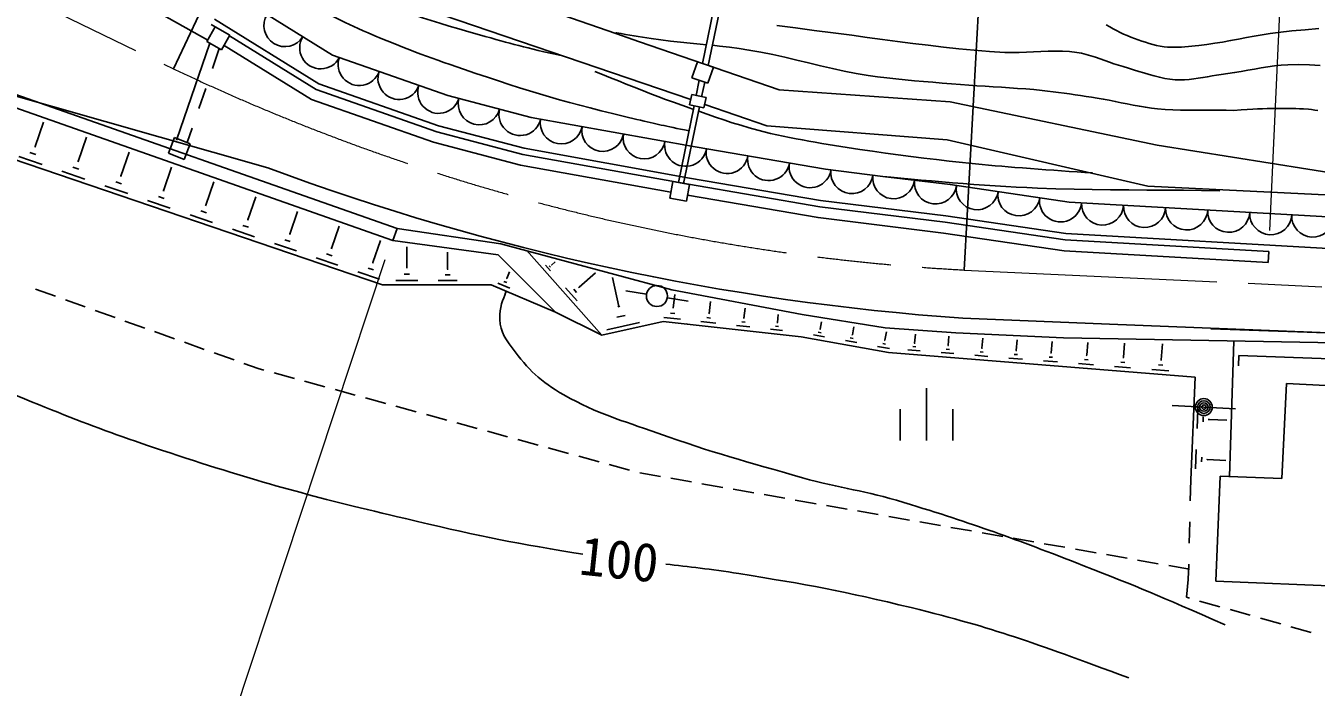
# Model space of a CAD drawing. Units: millimetres, scale not verified. Extents: x 40000 to 680000, y 20000 to 380000.
# Drawn here: x 380800 to 442071, y 260466 to 291870 of the extents above; entities that cross this region are included whole.
import ezdxf
from ezdxf.enums import TextEntityAlignment as Align

# ---------------------------------------------------------------- set-up
doc = ezdxf.new("R2010")
doc.units = ezdxf.units.MM
doc.header["$LTSCALE"] = 1000
doc.linetypes.add('CHAIN', pattern=[18.5, 12, -1.5, 3.5, -1.5])
for name, color, linetype, lineweight in [('M-BGD', 7, 'Continuous', 25), ('M-BMK', 2, 'CHAIN', 13), ('M-STR-HTXT', 7, 'Continuous', 13)]:
    doc.layers.add(name, color=color, linetype=linetype, lineweight=lineweight)
doc.styles.add('ＭＳ ゴシック', font='')
doc.styles.get('ＭＳ ゴシック').set_extended_font_data('MS Gothic')

msp = doc.modelspace()

# ---------------------------------------------------------------- linework, layer by layer
at = {"layer": 'M-BGD'}
for p, q in [((387805, 289832), (400696, 316921)), ((425361, 280275), (426986, 310231)), ((385065, 293648), (389440, 291193)), ((408815, 291499), (401727, 293971)), ((390554, 293463), (395366, 290478)), ((413581, 293271), (412936, 290076)), ((413866, 293179), (413200, 289985)), ((407920, 289893), (400623, 292377)), ((389791, 291818), (389399, 291121)), ((389605, 291934), (389791, 291818)), ((389763, 292189), (394714, 289117)), ((390489, 291427), (389791, 291818)), ((389533, 291046), (387952, 286446)), ((390097, 290729), (389399, 291121)), ((390489, 291427), (390097, 290729)), ((409938, 291107), (408815, 291499)), ((409938, 291107), (416578, 288824)), ((389987, 290791), (389664, 289845)), ((395366, 290478), (400838, 288561)), ((398430, 282243), (375303, 290372)), ((409353, 289405), (407920, 289893)), ((412690, 290161), (412430, 289404)), ((413446, 289901), (412690, 290161)), ((413446, 289901), (413186, 289144)), ((398231, 281677), (376631, 289269)), ((409353, 289405), (412370, 288367)), ((413186, 289144), (412430, 289404)), ((412776, 289285), (412630, 288559)), ((379433, 288777), (392299, 285121)), ((389342, 288898), (389019, 287951)), ((394714, 289117), (400399, 287125)), ((412419, 288603), (412317, 288113)), ((413104, 288460), (412419, 288603)), ((413035, 289196), (412891, 288504)), ((416578, 288824), (424693, 288258)), ((400838, 288561), (404790, 287520)), ((412531, 288068), (411797, 284429)), ((412788, 288015), (412031, 284387)), ((412317, 288113), (413002, 287970)), ((413002, 287970), (413104, 288460)), ((413037, 288138), (415992, 287121)), ((434522, 286196), (424693, 288258)), ((404790, 287520), (412582, 286117)), ((381245, 286134), (381640, 287297)), ((388697, 287005), (388465, 286325)), ((400399, 287125), (404466, 286054)), ((415992, 287121), (424555, 286463)), ((397744, 279575), (377075, 286601)), ((381210, 286146), (381279, 286123)), ((383286, 285433), (383676, 286581)), ((387861, 286562), (387569, 285817)), ((388606, 286270), (387861, 286562)), ((388606, 286270), (388314, 285525)), ((424555, 286463), (434069, 284248)), ((434522, 286196), (445329, 284487)), ((380467, 285659), (381572, 285284)), ((380994, 285850), (381270, 285756)), ((385317, 284736), (385702, 285869)), ((388314, 285525), (387569, 285817)), ((404466, 286054), (412314, 284641)), ((412582, 286117), (418773, 285056)), ((382515, 284963), (383610, 284591)), ((383037, 285152), (383311, 285059)), ((383252, 285445), (383320, 285422)), ((387337, 284042), (387717, 285160)), ((418773, 285056), (421489, 284721)), ((385071, 284457), (385342, 284365)), ((385283, 284747), (385351, 284724)), ((389347, 283352), (389722, 284456)), ((411520, 284479), (411378, 283692)), ((412308, 284337), (411520, 284479)), ((412308, 284337), (412166, 283550)), ((412314, 284641), (418540, 283573)), ((421489, 284721), (424688, 284327)), ((424688, 284327), (430335, 283496)), ((384554, 284270), (385637, 283901)), ((387093, 283766), (387362, 283674)), ((387303, 284053), (387371, 284031)), ((391347, 282665), (391717, 283754)), ((412166, 283550), (411378, 283692)), ((434069, 284248), (444926, 283718)), ((386581, 283580), (387655, 283216)), ((389106, 283078), (389372, 282988)), ((389314, 283363), (389380, 283340)), ((418540, 283573), (424487, 282840)), ((430335, 283496), (445187, 282651)), ((388599, 282895), (389662, 282533)), ((391314, 282676), (391380, 282654)), ((393336, 281982), (393702, 283057)), ((424487, 282840), (430183, 282002)), ((390606, 282212), (391658, 281855)), ((391108, 282394), (391371, 282304)), ((393304, 281993), (393369, 281971)), ((395315, 281302), (395676, 282363)), ((398231, 281677), (398430, 282243)), ((403361, 281514), (398430, 282243)), ((430183, 282002), (445125, 281152)), ((392602, 281534), (393645, 281179)), ((393100, 281713), (393360, 281625)), ((395283, 281313), (395348, 281291)), ((397284, 280626), (397640, 281673)), ((403228, 280999), (398231, 281677)), ((398894, 280395), (398895, 281378)), ((411471, 279336), (403361, 281514)), ((394589, 280858), (395621, 280507)), ((395081, 281036), (395339, 280949)), ((397252, 280637), (397316, 280615)), ((400829, 280314), (400830, 281119)), ((405953, 278280), (403228, 280999)), ((404577, 281221), (408144, 277177)), ((405761, 280508), (405930, 280657)), ((439818, 281153), (439794, 280634)), ((396565, 280186), (397587, 279839)), ((397052, 280363), (397308, 280276)), ((398764, 280084), (399023, 280084)), ((398861, 280395), (398926, 280395)), ((400716, 280043), (400942, 280042)), ((400801, 280314), (400858, 280314)), ((403640, 279877), (403773, 280193)), ((405480, 280500), (405718, 280229)), ((405650, 280470), (405710, 280402)), ((405754, 280516), (405769, 280499)), ((407072, 279453), (407857, 280146)), ((402896, 279569), (397744, 279575)), ((398375, 279774), (399411, 279773)), ((400377, 279772), (401281, 279771)), ((405953, 278280), (402896, 279569)), ((403209, 279654), (403781, 279413)), ((403496, 279735), (403639, 279675)), ((403622, 279884), (403658, 279869)), ((406420, 279434), (406972, 278808)), ((407054, 279472), (407089, 279433)), ((408962, 278543), (408653, 279923)), ((382209, 279029), (381267, 279365)), ((383622, 278525), (382680, 278861)), ((406815, 279365), (406953, 279209)), ((409288, 279282), (410275, 279122)), ((411262, 278961), (412249, 278800)), ((417660, 278163), (411471, 279336)), ((411541, 278459), (411614, 279117)), ((385035, 278021), (384093, 278357)), ((408144, 277177), (405953, 278280)), ((408913, 278532), (409010, 278554)), ((411416, 278231), (411615, 278209)), ((413229, 278219), (413274, 278214)), ((413252, 278217), (413314, 278781)), ((414901, 277994), (414953, 278468)), ((386448, 277517), (385506, 277853)), ((408144, 277177), (411057, 277828)), ((408393, 277438), (409946, 277785)), ((408871, 278034), (409260, 278120)), ((411057, 277828), (417609, 277105)), ((411090, 278025), (411887, 277938)), ((412200, 277720), (412190, 277721)), ((412195, 277716), (412195, 277726)), ((412851, 277831), (413558, 277753)), ((413140, 278014), (413317, 277995)), ((414538, 277645), (415179, 277574)), ((414800, 277811), (414960, 277793)), ((414881, 277996), (414921, 277992)), ((416395, 277615), (416539, 277599)), ((416468, 277782), (416504, 277778)), ((416486, 277780), (416529, 278166)), ((421597, 277534), (417660, 278163)), ((418523, 277468), (418586, 277816)), ((420046, 277204), (420114, 277577)), ((432249, 277701), (425298, 277986)), ((432249, 277701), (466223, 276364)), ((387860, 277012), (386918, 277349)), ((416160, 277466), (416736, 277403)), ((417609, 277105), (421765, 276352)), ((418203, 277201), (418728, 277106)), ((418429, 277323), (418560, 277299)), ((418506, 277471), (418539, 277465)), ((419949, 277053), (420085, 277028)), ((420029, 277207), (420063, 277200)), ((421588, 276936), (421661, 277336)), ((424956, 277297), (421597, 277534)), ((423004, 276807), (423038, 277232)), ((424595, 276687), (424631, 277130)), ((430072, 277056), (424956, 277297)), ((426200, 276568), (426238, 277036)), ((427829, 276453), (427870, 276958)), ((443012, 276812), (430072, 277056)), ((437061, 277483), (444966, 277215)), ((389273, 276508), (388331, 276844)), ((390686, 276004), (389744, 276340)), ((419715, 276927), (420259, 276828)), ((421246, 276649), (421808, 276547)), ((421488, 276780), (421628, 276754)), ((421571, 276939), (421606, 276932)), ((421765, 276352), (436319, 275187)), ((422683, 276479), (423268, 276432)), ((422917, 276637), (423063, 276625)), ((422986, 276808), (423022, 276805)), ((424267, 276352), (424865, 276304)), ((424506, 276514), (424656, 276502)), ((424577, 276689), (424614, 276686)), ((426109, 276390), (426262, 276378)), ((426181, 276569), (426220, 276566)), ((427809, 276454), (427849, 276451)), ((429463, 276338), (429505, 276335)), ((429484, 276336), (429528, 276879)), ((431173, 276225), (431222, 276834)), ((432914, 276117), (432969, 276802)), ((434709, 276006), (434770, 276768)), ((438156, 276903), (437949, 270471)), ((391826, 275598), (391157, 275836)), ((425865, 276224), (426477, 276175)), ((427479, 276095), (428118, 276044)), ((427734, 276268), (427894, 276255)), ((429120, 275964), (429785, 275911)), ((429385, 276143), (429551, 276130)), ((430787, 275830), (431492, 275774)), ((431068, 276021), (431244, 276007)), ((431151, 276227), (431195, 276223)), ((432801, 275898), (432990, 275883)), ((432890, 276119), (432938, 276115)), ((434588, 275771), (434791, 275755)), ((434684, 276008), (434734, 276004)), ((438403, 276217), (438385, 275717)), ((438403, 276217), (442737, 276058)), ((392105, 275521), (391826, 275598)), ((393552, 275125), (392587, 275389)), ((432499, 275693), (433256, 275633)), ((434264, 275552), (435075, 275487)), ((436319, 275187), (436116, 270310)), ((394999, 274729), (394034, 274993)), ((396445, 274333), (395481, 274597)), ((423574, 272172), (423574, 274672)), ((440438, 270373), (440666, 274886)), ((450327, 274397), (440666, 274886)), ((397892, 273937), (396928, 274201)), ((399339, 273541), (398374, 273805)), ((400786, 273145), (399821, 273409)), ((422324, 272172), (422324, 273672)), ((424824, 272172), (424824, 273672)), ((435239, 273848), (438234, 273683)), ((436418, 272745), (436455, 273646)), ((436702, 273071), (436711, 273297)), ((402233, 272749), (401268, 273013)), ((436976, 273145), (436978, 273201)), ((436977, 273173), (437835, 273137)), ((403679, 272353), (402715, 272617)), ((405126, 271957), (404162, 272221)), ((406573, 271561), (405608, 271825)), ((436339, 270837), (436376, 271748)), ((408020, 271165), (407055, 271429)), ((409466, 270768), (408502, 271033)), ((436626, 271167), (436635, 271395)), ((436902, 271241), (436905, 271298)), ((436903, 271270), (437774, 271234)), ((410936, 270473), (409951, 270646)), ((412413, 270214), (411428, 270387)), ((436116, 270310), (436091, 269311)), ((437504, 270489), (437307, 265492)), ((437504, 270489), (440438, 270373)), ((413891, 269955), (412906, 270128)), ((415368, 269696), (414383, 269869)), ((416846, 269437), (415861, 269610)), ((418323, 269178), (417338, 269351)), ((419801, 268919), (418816, 269092)), ((421278, 268661), (420293, 268833)), ((422756, 268402), (421771, 268574)), ((424233, 268143), (423248, 268315)), ((425711, 267884), (424726, 268056)), ((427188, 267625), (426203, 267798)), ((436066, 268311), (436041, 267311)), ((428666, 267366), (427681, 267539)), ((430143, 267107), (429158, 267280)), ((431620, 266848), (430635, 267021)), ((433098, 266589), (432113, 266762)), ((434575, 266330), (433590, 266503)), ((436053, 266071), (435068, 266244)), ((436016, 266312), (435998, 265575)), ((435998, 265575), (435905, 264736)), ((437307, 265492), (449298, 265021)), ((435905, 264736), (436055, 264694)), ((436536, 264558), (437499, 264287)), ((437980, 264151), (438943, 263880)), ((439424, 263745), (440386, 263473)), ((440868, 263338), (441830, 263067))]:
    msp.add_line(p, q, dxfattribs=at)
for points in [[(416455, 291885), (417347, 291766), (418240, 291650), (419132, 291535), (420024, 291418), (420748, 291320), (421472, 291222), (422197, 291126), (422922, 291032), (423648, 290943), (424374, 290859), (425101, 290783), (425828, 290715), (426556, 290657), (427285, 290610), (427627, 290599), (427969, 290602), (428312, 290614), (428655, 290631), (428998, 290649), (429340, 290664), (429682, 290672), (430023, 290668), (430363, 290648), (430702, 290609), (430928, 290568), (431152, 290514), (431374, 290451), (431594, 290381), (431813, 290305), (432031, 290227), (432249, 290148), (432468, 290071), (432688, 289998), (432909, 289932), (433155, 289861), (433399, 289785), (433644, 289708), (433889, 289631), (434135, 289557), (434381, 289488), (434629, 289427), (434878, 289375), (435129, 289335), (435382, 289310), (435600, 289303), (435819, 289308), (436037, 289324), (436255, 289348), (436472, 289379), (436690, 289414), (436907, 289451), (437125, 289488), (437342, 289523), (437560, 289554), (437877, 289599), (438194, 289650), (438510, 289705), (438827, 289762), (439143, 289818), (439459, 289872), (439776, 289922), (440094, 289965), (440412, 289999), (440731, 290022), (441243, 290035), (441755, 290023), (442267, 289992)], [(442201, 291735), (441555, 291684), (440909, 291624), (440265, 291552), (439887, 291501), (439510, 291441), (439133, 291376), (438758, 291307), (438382, 291237), (438006, 291168), (437630, 291101), (437253, 291040), (436876, 290986), (436497, 290942), (436332, 290925), (436168, 290908), (436003, 290890), (435838, 290875), (435673, 290862), (435508, 290853), (435344, 290849), (435179, 290850), (435015, 290859), (434851, 290875), (434670, 290902), (434491, 290938), (434313, 290981), (434137, 291031), (433961, 291086), (433787, 291145), (433614, 291207), (433441, 291271), (433269, 291337), (433098, 291403), (432927, 291474), (432759, 291555), (432594, 291641), (432430, 291731), (432267, 291822), (432103, 291911)], [(390471, 291396), (394584, 288845), (400311, 286838), (404401, 285761), (412263, 284345), (418496, 283276), (424447, 282543), (430152, 281703), (439818, 281153)], [(413117, 290973), (412814, 291003), (412349, 291049), (411883, 291096), (411418, 291145), (410954, 291200), (410491, 291262), (410288, 291292), (410085, 291324), (409882, 291357), (409680, 291391), (409478, 291426), (409276, 291462), (409074, 291498), (408871, 291533), (408821, 291542)], [(390217, 290942), (394359, 288373), (400158, 286341), (404289, 285253), (411428, 283967)], [(438151, 287856), (437789, 287861), (437428, 287862), (437066, 287861), (436705, 287859), (436343, 287858), (435982, 287861), (435621, 287867), (435260, 287880), (434900, 287900), (434540, 287930), (434250, 287963), (433962, 288005), (433675, 288053), (433388, 288106), (433102, 288162), (432815, 288220), (432529, 288278), (432243, 288334), (431956, 288388), (431669, 288436), (431408, 288477), (431147, 288518), (430886, 288558), (430625, 288597), (430364, 288635), (430102, 288671), (429841, 288707), (429579, 288740), (429317, 288771), (429055, 288800), (428669, 288838), (428283, 288871), (427896, 288900), (427510, 288926), (427123, 288951), (426736, 288974), (426349, 288998), (425962, 289023), (425575, 289051), (425189, 289082), (424750, 289118), (424310, 289153), (423871, 289188), (423431, 289223), (422992, 289261), (422553, 289301), (422115, 289346), (421677, 289395), (421240, 289451), (420804, 289515), (420233, 289612), (419664, 289724), (419098, 289847), (418533, 289977), (417968, 290111), (417404, 290246), (416839, 290378), (416273, 290503), (415705, 290618), (415134, 290720), (414672, 290791), (414209, 290853), (413745, 290907), (413400, 290944)], [(407816, 289699), (408190, 289552), (408564, 289403), (408937, 289254), (409310, 289105), (409683, 288956), (410057, 288808), (410431, 288662), (410806, 288517), (411182, 288376), (411559, 288238), (411955, 288095), (412352, 287952), (412497, 287900)], [(412746, 287811), (412749, 287810), (413146, 287671), (413545, 287533), (413944, 287399), (414345, 287270), (414747, 287145), (415151, 287026), (415557, 286914), (415857, 286836), (416158, 286763), (416460, 286694), (416764, 286629), (417067, 286566), (417372, 286507), (417677, 286450), (417982, 286395), (418288, 286341), (418593, 286288), (419197, 286187), (419801, 286090), (420405, 285998), (421011, 285910), (421616, 285826), (422223, 285745), (422830, 285667), (423437, 285591), (424044, 285518), (424651, 285446), (424962, 285410), (425273, 285377), (425584, 285345), (425895, 285314), (426206, 285285), (426518, 285257), (426829, 285229), (427141, 285202), (427452, 285176), (427764, 285149), (428133, 285119), (428502, 285090), (428871, 285063), (429240, 285036), (429610, 285010), (429979, 284984), (430348, 284959), (430718, 284933), (431087, 284907), (431456, 284881)], [(442151, 287849), (442001, 287872), (441851, 287895), (441701, 287915)], [(421489, 284721), (421867, 284682), (422351, 284636), (422835, 284591), (423319, 284548), (423803, 284504), (424306, 284460), (424809, 284417), (425312, 284377), (425816, 284339), (426320, 284303), (426824, 284270), (427328, 284240), (427832, 284212), (428336, 284187), (428841, 284165), (429706, 284134), (430571, 284111), (431437, 284094), (432302, 284082), (433168, 284074), (434034, 284068), (434900, 284063), (435766, 284058), (436632, 284051), (437497, 284040)], [(412216, 283826), (418420, 282762), (424377, 282027), (430099, 281185), (439794, 280634)]]:
    msp.add_lwpolyline(points, dxfattribs=at)
for centre, radius in [((410768, 279041), 500), ((436737, 273766), 400), ((436737, 273766), 300), ((436737, 273766), 200), ((436737, 273766), 100)]:
    msp.add_circle(centre, radius, dxfattribs=at)
for centre, radius, start, end in [((393103, 291882), 1000, 148.18447, 328.18447), ((394803, 290827), 1000, 148.18447, 332.44413), ((396633, 290034), 1000, 160.69072, 340.69072), ((398521, 289373), 1000, 160.69072, 340.69072), ((400408, 288711), 1000, 160.69072, 343.16972), ((402332, 288167), 1000, 165.24361, 345.24361), ((404266, 287658), 1000, 165.24361, 347.32942), ((406226, 287261), 1000, 169.79489, 349.79489), ((408194, 286907), 1000, 169.79489, 349.79489), ((410163, 286552), 1000, 169.79489, 349.79489), ((412131, 286198), 1000, 169.79489, 350.05425), ((414102, 285856), 1000, 170.2735, 350.2735), ((416073, 285519), 1000, 170.2735, 350.2735), ((433634, 396419), 118726, 249.62538, 265.97366), ((418044, 285180), 1000, 170.2735, 350.99104), ((420024, 284901), 1000, 172.97173, 352.97173), ((422009, 284657), 1000, 172.97173, 352.97173), ((423994, 284412), 1000, 172.97173, 352.56712), ((425975, 284137), 1000, 171.62943, 351.62943), ((427954, 283846), 1000, 171.62943, 351.62943), ((429933, 283555), 1000, 171.62943, 354.66775), ((431927, 283405), 1000, 176.74399, 356.74399), ((433924, 283291), 1000, 176.74399, 356.74399), ((435920, 283178), 1000, 176.74399, 356.74399), ((437917, 283064), 1000, 176.74399, 356.74399), ((439914, 282951), 1000, 176.74399, 356.74399), ((441911, 282837), 1000, 176.74399, 356.74399)]:
    msp.add_arc(centre, radius, start, end, dxfattribs=at)
for points, knots in [([(367618, 317366), (367371, 316512), (367278, 316191), (367243, 315416), (367208, 314651), (367248, 314209), (367430, 313465), (367615, 312712), (367838, 312323), (368180, 311628), (368522, 310933), (368720, 310542), (369156, 309902), (369465, 309446), (369667, 309205), (370056, 308814), (370542, 308326), (370877, 308118), (371444, 307727), (371935, 307386), (372220, 307203), (372756, 306939), (373247, 306697), (373566, 306666), (374069, 306451), (374967, 306068), (375454, 305814), (376320, 305364), (377234, 304888), (377747, 304617), (378608, 304051), (379502, 303463), (379989, 303110), (380821, 302438), (381346, 302013), (381616, 301746), (382134, 301313), (384139, 299633), (385254, 298680), (387347, 297112), (388741, 296067), (389545, 295506), (391040, 294612), (392080, 293990), (392701, 293707), (393779, 293154), (395047, 292502), (395739, 292093), (397051, 291535), (398795, 290794), (399793, 290423), (401586, 289810), (404754, 288728), (406559, 288186), (409820, 287427), (410783, 287203), (411106, 287118), (412292, 286883)], [0, 0, 0, 0, 1, 1, 1, 2, 2, 2, 3, 3, 3, 4, 4, 4, 5, 5, 5, 6, 6, 6, 7, 7, 7, 8, 8, 8, 9, 9, 9, 10, 10, 10, 11, 11, 11, 12, 12, 12, 13, 13, 13, 14, 14, 14, 15, 15, 15, 16, 16, 16, 17, 17, 17, 18, 18, 18, 19, 19, 19, 19]), ([(406350, 290427), (404435, 290853), (403891, 291003), (402335, 291445), (399588, 292226), (398047, 292713), (395446, 293893), (392909, 295044), (391600, 295929), (389239, 297410), (388102, 298123), (387508, 298592), (386451, 299419), (385914, 299840), (385633, 300101), (385122, 300554), (384237, 301339), (383736, 301773), (382886, 302596), (381882, 303567), (381454, 304252), (380390, 305157), (379759, 305694), (379328, 305894), (378640, 306356), (377949, 306820), (377577, 307106), (376857, 307523), (376097, 307963), (375598, 308073), (374847, 308528), (374216, 308910), (373849, 309115), (373291, 309598), (372323, 310435), (371613, 310799), (370957, 311899), (370686, 312353), (370603, 312651), (370471, 313163), (370317, 313760), (370264, 314105), (370212, 314719), (370147, 315489), (370190, 315792), (370277, 316696)], [0, 0, 0, 0, 1, 1, 1, 2, 2, 2, 3, 3, 3, 4, 4, 4, 5, 5, 5, 6, 6, 6, 7, 7, 7, 8, 8, 8, 9, 9, 9, 10, 10, 10, 11, 11, 11, 12, 12, 12, 13, 13, 13, 14, 14, 14, 15, 15, 15, 15]), ([(438151, 287856), (439173, 287921), (439456, 287947), (440294, 287947), (440844, 287947), (441029, 287944), (441701, 287915)], [0, 0, 0, 0, 1, 1, 1, 2, 2, 2, 2]), ([(403619, 279264), (403544, 279097), (403322, 278607), (403302, 278159), (403272, 277499), (403493, 277103), (403889, 276574), (404667, 275535), (405221, 274980), (406353, 274345), (407993, 273424), (409041, 273158), (410812, 272526), (413455, 271582), (414979, 271181), (417677, 270413), (419538, 269884), (420639, 269807), (422489, 269240), (425857, 268208), (427715, 267527), (430997, 266247), (433658, 265210), (434539, 264839), (437745, 263431)], [0, 0, 0, 0, 1, 1, 1, 2, 2, 2, 3, 3, 3, 4, 4, 4, 5, 5, 5, 6, 6, 6, 7, 7, 7, 8, 8, 8, 8]), ([(377962, 275303), (382844, 273282), (384249, 272694), (388393, 271346), (392413, 270038), (394713, 269447), (398825, 268468), (401928, 267730), (403680, 267358), (406829, 266850), (406970, 266827), (407108, 266805), (407243, 266784)], [0, 0, 0, 0, 1, 1, 1, 2, 2, 2, 3, 3, 3, 4, 4, 4, 4]), ([(411197, 266305), (412245, 266194), (413325, 266072), (414653, 265860), (417870, 265347), (419672, 265020), (422836, 264242), (426957, 263228), (428375, 262659), (433178, 260914)], [0, 0, 0, 0, 1, 1, 1, 2, 2, 2, 3, 3, 3, 3])]:
    msp.add_open_spline(points, degree=3, knots=knots, dxfattribs=at)
at = {"layer": 'M-BMK'}
for p, q in [((375209, 295943), (387805, 289832)), ((425361, 280275), (465567, 278397))]:
    msp.add_line(p, q, dxfattribs=at)
msp.add_arc((430776, 380128), 100000, 244.55038, 266.89575, dxfattribs=at)
at = {"layer": 'M-STR-HTXT'}
for p, q in [((439865, 282152), (441329, 313521)), ((397851, 280751), (387448, 249354))]:
    msp.add_line(p, q, dxfattribs=at)

# ---------------------------------------------------------------- texts
at = {"layer": 'M-BGD', "style": 'ＭＳ ゴシック'}
msp.add_text('100', height=1833, rotation=353.991, dxfattribs=at).set_placement((408977, 266539), align=Align.MIDDLE_CENTER)

doc.saveas('drawing.dxf')
